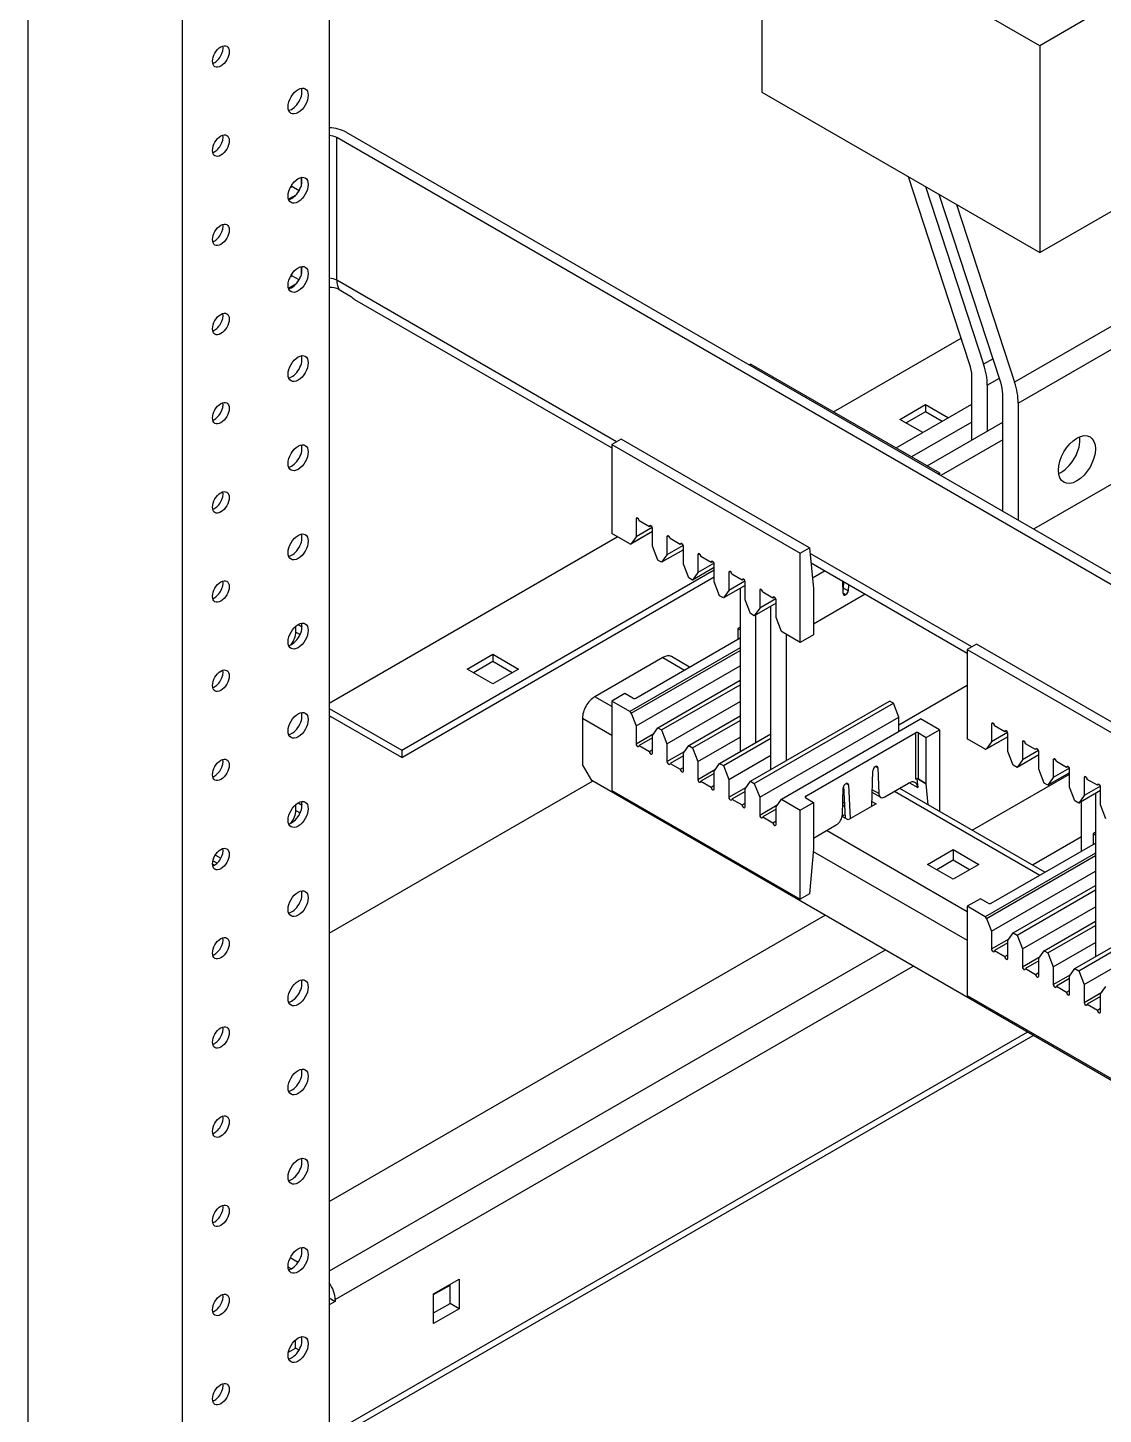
# Model space of a CAD drawing. Header units: millimetres. Extents: x -116965 to 323937, y 291661 to 566926.
# Drawn here: x -15071.2 to -14943.3, y 325379.9 to 325545 of the extents above; entities that cross this region are included whole.
import ezdxf

# ---------------------------------------------------------------- set-up
doc = ezdxf.new("R2010")
doc.units = ezdxf.units.MM
doc.layers.add('ALPHA', color=255, linetype='Continuous')

msp = doc.modelspace()

# ---------------------------------------------------------------- linework, layer by layer
at = {"layer": 'ALPHA'}
for p, q in [((-15071.241049, 325735.257294), (-15071.241049, 325310.679072)), ((-15052.856272, 325724.642838), (-15052.856272, 325300.064616)), ((-15035.390735, 325619.878162), (-15035.390735, 325310.148349)), ((-14950.820764, 325542.817215), (-14983.913361, 325561.923235)), ((-14983.913361, 325561.923235), (-14983.913361, 325537.297698)), ((-14944.202244, 325546.638419), (-14950.820764, 325542.817215)), ((-14950.820764, 325542.817215), (-14950.820764, 325518.191678)), ((-14983.913361, 325537.297698), (-14950.820764, 325518.191678)), ((-14950.820764, 325518.191678), (-14922.967828, 325534.272578)), ((-15034.471496, 325514.901197), (-15034.471496, 325531.884326)), ((-14832.238957, 325415.125314), (-15034.471496, 325531.884326)), ((-15033.36841, 325532.521193), (-14832.238957, 325416.399049)), ((-15039.803081, 325526.046375), (-15039.803081, 325526.284877)), ((-15038.699995, 325527.147022), (-15038.699995, 325526.15252)), ((-14959.168442, 325504.969579), (-14966.454272, 325527.217688)), ((-15039.343462, 325525.038002), (-15040.204726, 325524.540751)), ((-15040.00963, 325525.927124), (-15039.803081, 325526.046375)), ((-15038.958081, 325525.558514), (-15039.803081, 325526.046375)), ((-14964.425736, 325526.046512), (-14957.502215, 325504.904755)), ((-14955.491487, 325502.846688), (-14962.777317, 325525.094797)), ((-14960.748781, 325523.923621), (-14953.82526, 325502.781864)), ((-15038.699995, 325516.532566), (-15038.699995, 325515.538064)), ((-15040.00963, 325515.312669), (-15039.803081, 325515.431919)), ((-15039.803081, 325515.431919), (-15039.803081, 325515.670421)), ((-15038.958081, 325514.944058), (-15039.803081, 325515.431919)), ((-15001.195051, 325495.689032), (-15034.471496, 325514.901197)), ((-14930.660442, 325516.156078), (-14953.82526, 325502.781864)), ((-15039.343462, 325514.423546), (-15040.204726, 325513.926295)), ((-15034.175925, 325513.79811), (-15032.705143, 325512.948954)), ((-14953.394633, 325500.290309), (-14930.229814, 325513.664523)), ((-15032.354541, 325512.623776), (-15001.746594, 325494.952269)), ((-14975.36444, 325499.244875), (-14960.167091, 325508.019068)), ((-14985.200296, 325504.923608), (-14985.384143, 325504.817464)), ((-14985.200296, 325504.923608), (-14962.770869, 325491.973973)), ((-14956.378018, 325505.553811), (-14957.502215, 325504.904755)), ((-14958.910065, 325495.901321), (-14958.910065, 325503.474646)), ((-14957.071588, 325502.413201), (-14955.623348, 325503.249342)), ((-14957.071588, 325502.413201), (-14957.071588, 325496.962767)), ((-14955.23311, 325487.409757), (-14955.23311, 325501.351755)), ((-14967.918606, 325494.94602), (-14958.910065, 325500.147103)), ((-14967.477371, 325498.342646), (-14964.425498, 325500.104646)), ((-14964.425498, 325500.104646), (-14961.704551, 325498.533706)), ((-14964.425498, 325500.104646), (-14964.425498, 325499.255489)), ((-14953.394633, 325500.290309), (-14953.394633, 325486.348311)), ((-14964.756424, 325496.771707), (-14967.477371, 325498.342646)), ((-14964.425498, 325499.255489), (-14966.74198, 325497.918068)), ((-14962.439943, 325498.109128), (-14964.425498, 325499.255489)), ((-14958.910065, 325498.024212), (-14966.080128, 325493.884575)), ((-14964.241651, 325492.823129), (-14955.23311, 325498.024212)), ((-14930.229814, 325497.599634), (-14951.556155, 325485.286866)), ((-15000.643508, 325496.007466), (-15001.746594, 325495.370598)), ((-15001.746594, 325495.370598), (-14979.317167, 325482.420963)), ((-15001.746594, 325495.370598), (-15001.746594, 325484.756143)), ((-14978.214081, 325483.05783), (-15000.643508, 325496.007466)), ((-14955.23311, 325495.901321), (-14962.587021, 325491.655539)), ((-14962.954716, 325491.867828), (-14962.770869, 325491.973973)), ((-14962.770869, 325491.973973), (-14962.770869, 325491.761684)), ((-14998.676337, 325486.592444), (-14998.860184, 325486.486299)), ((-14998.860184, 325486.486299), (-14998.860184, 325484.363408)), ((-14996.911398, 325484.984829), (-14999.473196, 325483.505774)), ((-14996.911398, 325484.995059), (-14999.443979, 325483.532872)), ((-14996.933785, 325485.475615), (-14998.860184, 325484.363408)), ((-14997.279094, 325485.573456), (-14998.492489, 325486.27401)), ((-14997.095246, 325485.679601), (-14997.279094, 325485.573456)), ((-14996.911398, 325483.238276), (-14996.911398, 325485.361167)), ((-15035.390735, 325464.588677), (-15001.103127, 325484.384637)), ((-14999.603196, 325483.518651), (-15001.746594, 325484.756143)), ((-14998.860184, 325484.363408), (-14999.443979, 325483.532872)), ((-14996.274531, 325481.596846), (-14996.911398, 325483.238276)), ((-14994.999381, 325484.469553), (-14995.183229, 325484.363408)), ((-14995.183229, 325484.363408), (-14995.183229, 325482.240517)), ((-14993.256829, 325483.352724), (-14995.183229, 325482.240517)), ((-14993.602138, 325483.450565), (-14994.815534, 325484.151119)), ((-14993.418291, 325483.556709), (-14993.602138, 325483.450565)), ((-14993.234443, 325481.115385), (-14993.234443, 325483.238276)), ((-14995.820096, 325481.334478), (-14996.274531, 325481.596846)), ((-14993.234443, 325482.827306), (-14995.820096, 325481.334478)), ((-14995.183229, 325482.240517), (-14995.820096, 325481.334478)), ((-14991.322426, 325482.346661), (-14991.506274, 325482.240517)), ((-14991.506274, 325482.240517), (-14991.506274, 325480.117626)), ((-14989.925183, 325481.327674), (-14991.138578, 325482.028228)), ((-14979.317167, 325482.420963), (-14978.214081, 325483.05783)), ((-14979.317167, 325471.806507), (-14979.317167, 325482.420963)), ((-14978.214081, 325483.05783), (-14977.750324, 325478.230641)), ((-14958.910065, 325471.275784), (-14978.149303, 325482.383563)), ((-15026.74989, 325458.963016), (-14989.557488, 325480.436059)), ((-14992.597576, 325479.473954), (-14993.234443, 325481.115385)), ((-14989.557488, 325480.704414), (-14992.143141, 325479.211587)), ((-14991.506274, 325480.117626), (-14992.143141, 325479.211587)), ((-14989.579874, 325481.229833), (-14991.506274, 325480.117626)), ((-14989.741335, 325481.433818), (-14989.925183, 325481.327674)), ((-14989.557488, 325478.992494), (-14989.557488, 325481.115385)), ((-14987.645471, 325480.22377), (-14987.829319, 325480.117626)), ((-14987.829319, 325480.117626), (-14987.829319, 325477.994735)), ((-14986.248228, 325479.204783), (-14987.461623, 325479.905337)), ((-14978.041975, 325481.266401), (-14959.461609, 325470.539022)), ((-14976.370191, 325480.301196), (-14977.860187, 325479.440946)), ((-15026.74989, 325458.113859), (-14989.557488, 325479.586903)), ((-14992.143141, 325479.211587), (-14992.597576, 325479.473954)), ((-14988.92062, 325477.351063), (-14989.557488, 325478.992494)), ((-14985.880532, 325478.581523), (-14988.466186, 325477.088696)), ((-14985.902919, 325479.106942), (-14987.829319, 325477.994735)), ((-14986.06438, 325479.310927), (-14986.248228, 325479.204783)), ((-14985.880532, 325476.869602), (-14985.880532, 325478.992494)), ((-14977.860187, 325479.440946), (-14977.866977, 325479.444866)), ((-14974.20814, 325477.610995), (-14974.253325, 325479.079023)), ((-14974.237366, 325478.560536), (-14974.150036, 325478.610956)), ((-14974.160074, 325478.275537), (-14974.138021, 325479.012452)), ((-14973.60853, 325477.957103), (-14974.160074, 325478.275537)), ((-14973.586478, 325478.694019), (-14973.60853, 325477.957103)), ((-14988.466186, 325477.088696), (-14988.92062, 325477.351063)), ((-14987.829319, 325477.994735), (-14988.466186, 325477.088696)), ((-14986.48723, 325478.231246), (-14986.48723, 325458.800805)), ((-14985.243665, 325475.228172), (-14985.880532, 325476.869602)), ((-14983.968516, 325478.100879), (-14984.152363, 325477.994735)), ((-14984.152363, 325477.994735), (-14984.152363, 325475.871844)), ((-14982.225964, 325476.984051), (-14984.152363, 325475.871844)), ((-14982.571273, 325477.081892), (-14983.784668, 325477.782446)), ((-14982.387425, 325477.188036), (-14982.571273, 325477.081892)), ((-14982.203577, 325474.746711), (-14982.203577, 325476.869602)), ((-14977.750324, 325478.230641), (-14977.750784, 325478.230376)), ((-14977.750784, 325478.230376), (-14977.750784, 325472.710859)), ((-14971.590149, 325477.541438), (-14977.750784, 325473.984593)), ((-14974.210233, 325477.679016), (-14973.884132, 325477.490741)), ((-14973.932536, 325477.462795), (-14974.208482, 325477.622112)), ((-14973.884132, 325477.490741), (-14973.932536, 325477.462795)), ((-14984.789231, 325474.965804), (-14985.243665, 325475.228172)), ((-14982.203577, 325476.458632), (-14984.789231, 325474.965804)), ((-14984.152363, 325475.871844), (-14984.789231, 325474.965804)), ((-14984.648752, 325475.04691), (-14984.648752, 325459.862251)), ((-14982.810275, 325456.677914), (-14982.810275, 325476.108355)), ((-15039.343462, 325473.02717), (-15039.343462, 325473.732936)), ((-15039.06769, 325473.929398), (-15038.608071, 325473.664037)), ((-14986.48723, 325473.610965), (-14986.766679, 325473.449625)), ((-14986.766679, 325473.449625), (-14986.766679, 325472.17589)), ((-14986.48723, 325473.288285), (-14986.766679, 325473.449625)), ((-14981.56671, 325473.105281), (-14982.203577, 325474.746711)), ((-15039.343462, 325473.02717), (-15038.831521, 325472.731601)), ((-14998.893277, 325465.174595), (-14986.48723, 325472.33723)), ((-14979.317167, 325471.806507), (-14981.56671, 325473.105281)), ((-14980.971797, 325457.73936), (-14980.971797, 325472.761808)), ((-14977.750784, 325472.710859), (-14979.317167, 325471.806507)), ((-15018.954745, 325468.62217), (-15015.902872, 325470.38417)), ((-15015.902872, 325470.38417), (-15015.902872, 325469.535014)), ((-15015.902872, 325470.38417), (-15012.850999, 325468.62217)), ((-14995.679618, 325470.00205), (-15003.76892, 325465.331689)), ((-14986.48723, 325471.135982), (-14999.603196, 325463.563475)), ((-14999.443979, 325463.365407), (-14986.48723, 325470.845989)), ((-14995.679618, 325470.00205), (-14993.105749, 325468.516026)), ((-14992.496532, 325468.867758), (-14994.639618, 325470.10507)), ((-14958.358522, 325471.594218), (-14959.461609, 325470.957351)), ((-14959.461609, 325470.957351), (-14937.032182, 325458.007715)), ((-14959.461609, 325470.957351), (-14959.461609, 325460.342895)), ((-14935.929095, 325458.644582), (-14958.358522, 325471.594218)), ((-15015.902872, 325466.860171), (-15018.954745, 325468.62217)), ((-15015.902872, 325469.535014), (-15018.219354, 325468.197592)), ((-15013.58639, 325468.197592), (-15015.902872, 325469.535014)), ((-15012.850999, 325468.62217), (-15015.902872, 325466.860171)), ((-14998.860184, 325461.860762), (-14986.48723, 325469.004291)), ((-14996.274531, 325461.641669), (-14986.48723, 325467.29237)), ((-14995.820096, 325461.379301), (-14986.48723, 325466.767634)), ((-14967.606065, 325462.009365), (-14959.461609, 325466.711568)), ((-15001.746594, 325464.164099), (-15003.76892, 325465.331689)), ((-15000.180211, 325465.705318), (-15001.746594, 325464.800966)), ((-14999.260973, 325465.174595), (-15000.180211, 325465.705318)), ((-15035.390735, 325463.95181), (-15026.74989, 325458.963016)), ((-15001.746594, 325464.800966), (-15001.746594, 325454.186511)), ((-14999.603196, 325463.563475), (-15001.746594, 325464.800966)), ((-14995.183229, 325459.737871), (-14986.48723, 325464.758509)), ((-14985.243665, 325455.272996), (-14968.697366, 325464.826006)), ((-14984.789231, 325455.010628), (-14968.242932, 325464.563638)), ((-14968.242932, 325464.563638), (-14968.697366, 325464.826006)), ((-14967.606065, 325462.922208), (-14968.242932, 325464.563638)), ((-15035.390735, 325463.102654), (-15035.206887, 325462.996509)), ((-15035.390735, 325462.890364), (-15035.206887, 325462.996509)), ((-15026.74989, 325458.113859), (-15035.206887, 325462.996509)), ((-15005.239702, 325462.78422), (-15001.746594, 325460.767473)), ((-15005.239702, 325462.78422), (-15005.239702, 325457.264703)), ((-14999.443979, 325463.365407), (-14998.860184, 325461.860762)), ((-14998.860184, 325461.860762), (-14998.860184, 325459.737871)), ((-14992.597576, 325459.518778), (-14986.48723, 325463.046588)), ((-14992.143141, 325459.25641), (-14986.48723, 325462.521852)), ((-14984.152363, 325453.369198), (-14967.606065, 325462.922208)), ((-14981.56671, 325453.150105), (-14965.020411, 325462.703115)), ((-14967.606065, 325461.210287), (-14967.606065, 325462.922208)), ((-14962.770869, 325461.404341), (-14965.020411, 325462.703115)), ((-14956.391351, 325462.179196), (-14956.575199, 325462.073051)), ((-14956.575199, 325462.073051), (-14956.575199, 325459.95016)), ((-14954.994108, 325461.160208), (-14956.207503, 325461.860762)), ((-14998.860184, 325459.737871), (-14996.760714, 325460.950001)), ((-14996.911398, 325460.438425), (-14998.492489, 325459.525582)), ((-14996.911398, 325460.73563), (-14996.274531, 325461.641669)), ((-14996.911398, 325458.612739), (-14996.911398, 325460.73563)), ((-14996.274531, 325461.641669), (-14995.820096, 325461.379301)), ((-14995.820096, 325461.379301), (-14995.183229, 325459.737871)), ((-14991.506274, 325457.61498), (-14986.48723, 325460.512726)), ((-14988.92062, 325457.395887), (-14982.810275, 325460.923697)), ((-14988.466186, 325457.133519), (-14982.810275, 325460.398961)), ((-14978.670023, 325453.498694), (-14965.624186, 325461.030712)), ((-14965.624186, 325461.030712), (-14965.624186, 325455.511195)), ((-14965.25649, 325461.030712), (-14964.337251, 325460.499989)), ((-14965.25649, 325455.511195), (-14965.25649, 325461.030712)), ((-14964.337251, 325460.499989), (-14962.770869, 325461.404341)), ((-14964.337251, 325454.980472), (-14964.337251, 325460.499989)), ((-14962.770869, 325461.404341), (-14962.770869, 325451.705638)), ((-14957.318211, 325459.105404), (-14959.461609, 325460.342895)), ((-14954.626413, 325460.571581), (-14957.188211, 325459.092526)), ((-14954.626413, 325460.581811), (-14957.158994, 325459.119624)), ((-14954.648799, 325461.062368), (-14956.575199, 325459.95016)), ((-14954.81026, 325461.266353), (-14954.994108, 325461.160208)), ((-14954.626413, 325458.825028), (-14954.626413, 325460.947919)), ((-15026.74989, 325458.963016), (-15026.74989, 325458.113859)), ((-14998.492489, 325459.525582), (-14997.279094, 325458.825028)), ((-14997.279094, 325458.825028), (-14996.911398, 325459.037317)), ((-14995.183229, 325459.737871), (-14995.183229, 325457.61498)), ((-14995.183229, 325457.61498), (-14993.083758, 325458.82711)), ((-14993.234443, 325458.612739), (-14992.597576, 325459.518778)), ((-14993.234443, 325456.489848), (-14993.234443, 325458.612739)), ((-14992.597576, 325459.518778), (-14992.143141, 325459.25641)), ((-14992.143141, 325459.25641), (-14991.506274, 325457.61498)), ((-14956.575199, 325459.95016), (-14957.158994, 325459.119624)), ((-14953.989545, 325457.183598), (-14954.626413, 325458.825028)), ((-14952.714396, 325460.056305), (-14952.898244, 325459.95016)), ((-14952.898244, 325459.95016), (-14952.898244, 325457.827269)), ((-14950.971844, 325458.939477), (-14952.898244, 325457.827269)), ((-14951.317153, 325459.037317), (-14952.530548, 325459.737871)), ((-14951.133305, 325459.143462), (-14951.317153, 325459.037317)), ((-14950.949457, 325456.702137), (-14950.949457, 325458.825028)), ((-15004.136615, 325455.354101), (-15005.239702, 325457.264703)), ((-14993.234443, 325458.315534), (-14994.815534, 325457.402691)), ((-14994.815534, 325457.402691), (-14993.602138, 325456.702137)), ((-14993.602138, 325456.702137), (-14993.234443, 325456.914426)), ((-14991.506274, 325457.61498), (-14991.506274, 325455.492089)), ((-14989.557488, 325456.489848), (-14988.92062, 325457.395887)), ((-14988.92062, 325457.395887), (-14988.466186, 325457.133519)), ((-14988.466186, 325457.133519), (-14987.829319, 325455.492089)), ((-14987.829319, 325455.492089), (-14982.810275, 325458.389835)), ((-14970.410077, 325456.993842), (-14970.361673, 325457.021788)), ((-14970.352049, 325457.02715), (-14970.086069, 325456.873587)), ((-14970.086069, 325456.873587), (-14969.991745, 325453.809105)), ((-14953.535111, 325456.92123), (-14953.989545, 325457.183598)), ((-14950.949457, 325458.414058), (-14953.535111, 325456.92123)), ((-14952.898244, 325457.827269), (-14953.535111, 325456.92123)), ((-14949.037441, 325457.933414), (-14949.221288, 325457.827269)), ((-14949.221288, 325457.827269), (-14949.221288, 325455.704378)), ((-14947.294889, 325456.816585), (-14949.221288, 325455.704378)), ((-14947.640198, 325456.914426), (-14948.853593, 325457.61498)), ((-14947.45635, 325457.020571), (-14947.640198, 325456.914426)), ((-15035.390735, 325437.203382), (-15004.044691, 325455.301029)), ((-14844.556757, 325363.220627), (-15004.136615, 325455.354101)), ((-14991.506274, 325455.492089), (-14989.406803, 325456.704219)), ((-14989.557488, 325456.192643), (-14991.138578, 325455.2798)), ((-14991.138578, 325455.2798), (-14989.925183, 325454.579246)), ((-14989.557488, 325454.366957), (-14989.557488, 325456.489848)), ((-14987.829319, 325455.492089), (-14987.829319, 325453.369198)), ((-14985.880532, 325454.366957), (-14985.243665, 325455.272996)), ((-14985.243665, 325455.272996), (-14984.789231, 325455.010628)), ((-14970.812078, 325452.303675), (-14970.685678, 325456.527479)), ((-14965.434847, 325455.555128), (-14965.336978, 325454.536421)), ((-14965.269946, 325455.518433), (-14964.337711, 325454.980207)), ((-14964.337251, 325454.980472), (-14965.25649, 325455.511195)), ((-14958.852391, 325449.443304), (-14947.272502, 325456.128956)), ((-14950.31259, 325455.060707), (-14950.949457, 325456.702137)), ((-14947.272502, 325456.291167), (-14949.858156, 325454.798339)), ((-14949.221288, 325455.704378), (-14949.858156, 325454.798339)), ((-14947.272502, 325454.579246), (-14947.272502, 325456.702137)), ((-14945.360485, 325455.810523), (-14945.544333, 325455.704378)), ((-14945.544333, 325455.704378), (-14945.544333, 325453.581487)), ((-14943.963242, 325454.791535), (-14945.176638, 325455.492089)), ((-15001.746594, 325454.186511), (-14979.317167, 325441.236875)), ((-14989.925183, 325454.579246), (-14989.557488, 325454.791535)), ((-14987.829319, 325453.369198), (-14985.729848, 325454.581328)), ((-14985.880532, 325454.069752), (-14987.461623, 325453.156909)), ((-14985.880532, 325452.244066), (-14985.880532, 325454.366957)), ((-14984.789231, 325455.010628), (-14984.152363, 325453.369198)), ((-14978.670023, 325453.286405), (-14978.670023, 325453.498694)), ((-14974.302463, 325451.32031), (-14974.20814, 325454.493709)), ((-14973.9395, 325450.869424), (-14974.133541, 325454.743678)), ((-14973.932536, 325454.960149), (-14973.878593, 325454.991293)), ((-14973.863117, 325454.999726), (-14973.603256, 325454.849695)), ((-14973.603256, 325454.849695), (-14973.40088, 325450.809029)), ((-14969.776802, 325453.362393), (-14970.76335, 325453.931977)), ((-14969.991745, 325453.809105), (-14970.75386, 325454.249112)), ((-14969.256802, 325453.413903), (-14966.434022, 325455.043636)), ((-14968.102454, 325454.080366), (-14950.820764, 325444.102778)), ((-14950.211546, 325444.45451), (-14967.493236, 325454.432098)), ((-14966.318718, 325455.103229), (-14965.336978, 325454.536421)), ((-14964.337711, 325454.980207), (-14964.337251, 325454.980472)), ((-14964.096655, 325452.471082), (-14964.337711, 325454.980207)), ((-14949.858156, 325454.798339), (-14950.31259, 325455.060707)), ((-14946.635635, 325452.937816), (-14947.272502, 325454.579246)), ((-14943.595547, 325454.168276), (-14946.1812, 325452.675448)), ((-14945.544333, 325453.581487), (-14946.1812, 325452.675448)), ((-14943.617933, 325454.693694), (-14945.544333, 325453.581487)), ((-14944.202244, 325453.817999), (-14944.202244, 325434.387558)), ((-14943.779395, 325454.897679), (-14943.963242, 325454.791535)), ((-14943.595547, 325452.456355), (-14943.595547, 325454.579246)), ((-15039.343462, 325451.798258), (-15039.343462, 325452.504025)), ((-15039.06769, 325452.700487), (-15038.608071, 325452.435126)), ((-14987.461623, 325453.156909), (-14986.248228, 325452.456355)), ((-14986.248228, 325452.456355), (-14985.880532, 325452.668644)), ((-14984.152363, 325453.369198), (-14984.152363, 325451.246307)), ((-14984.152363, 325451.246307), (-14982.052893, 325452.458437)), ((-14982.203577, 325451.946861), (-14983.784668, 325451.034018)), ((-14982.203577, 325452.244066), (-14981.56671, 325453.150105)), ((-14982.203577, 325450.121174), (-14982.203577, 325452.244066)), ((-14981.56671, 325453.150105), (-14979.317167, 325451.851331)), ((-14979.317167, 325451.851331), (-14977.750784, 325452.755682)), ((-14979.317167, 325441.236875), (-14979.317167, 325451.851331)), ((-14978.670023, 325453.286405), (-14977.750784, 325452.755682)), ((-14977.750784, 325452.755682), (-14977.750784, 325447.236165)), ((-14974.017971, 325452.4362), (-14974.273684, 325452.288564)), ((-14974.035093, 325452.778047), (-14974.263047, 325452.646437)), ((-14970.308627, 325452.594343), (-14973.617887, 325450.683741)), ((-14970.794977, 325452.875137), (-14970.308627, 325452.594343)), ((-14946.1812, 325452.675448), (-14946.635635, 325452.937816)), ((-14945.856874, 325446.968681), (-14945.856874, 325452.862698)), ((-14942.958679, 325450.814924), (-14943.595547, 325452.456355)), ((-15039.343462, 325451.798258), (-15038.831521, 325451.502689)), ((-14983.784668, 325451.034018), (-14982.571273, 325450.333464)), ((-14982.571273, 325450.333464), (-14982.203577, 325450.545753)), ((-14973.617887, 325450.683741), (-14974.331382, 325451.095678)), ((-14973.962757, 325451.333786), (-14974.325367, 325451.124433)), ((-14977.750784, 325448.5099), (-14975.037406, 325450.076469)), ((-14959.461609, 325439.750851), (-14976.191755, 325449.410006)), ((-14945.856874, 325448.666994), (-14951.682328, 325445.303667)), ((-14944.202244, 325449.197717), (-14944.481693, 325449.036377)), ((-14944.481693, 325449.036377), (-14944.481693, 325447.762642)), ((-14944.202244, 325448.875037), (-14944.481693, 325449.036377)), ((-14977.750324, 325447.236431), (-14978.214081, 325441.873742)), ((-14977.776946, 325446.92859), (-14959.461609, 325436.354226)), ((-14977.750784, 325447.236696), (-14977.750324, 325447.236431)), ((-14977.750784, 325447.236165), (-14977.750324, 325447.236431)), ((-14964.168112, 325445.376513), (-14961.116239, 325447.138512)), ((-14961.116239, 325447.138512), (-14961.116239, 325445.864778)), ((-14961.116239, 325447.138512), (-14958.064366, 325445.376513)), ((-14956.608291, 325440.761348), (-14944.202244, 325447.923982)), ((-15049.014028, 325445.281083), (-15049.252683, 325445.41887)), ((-15048.693271, 325445.520472), (-15049.205744, 325445.816349)), ((-15048.91461, 325446.497419), (-15048.249014, 325446.113137)), ((-14961.116239, 325443.614513), (-14964.168112, 325445.376513)), ((-14961.116239, 325445.864778), (-14963.065025, 325444.739645)), ((-14959.167452, 325444.739645), (-14961.116239, 325445.864778)), ((-14958.064366, 325445.376513), (-14961.116239, 325443.614513)), ((-14944.202244, 325446.722734), (-14957.318211, 325439.150227)), ((-14957.158994, 325438.952159), (-14944.202244, 325446.432742)), ((-14956.575199, 325437.447514), (-14944.202244, 325444.591043)), ((-14953.989545, 325437.228421), (-14944.202244, 325442.879122)), ((-14953.535111, 325436.966054), (-14944.202244, 325442.354387)), ((-14978.214081, 325441.873742), (-14979.317167, 325441.236875)), ((-14957.895226, 325441.29207), (-14959.461609, 325440.387719)), ((-14959.461609, 325440.387719), (-14959.461609, 325429.773263)), ((-14957.318211, 325439.150227), (-14959.461609, 325440.387719)), ((-14956.975987, 325440.761348), (-14957.895226, 325441.29207)), ((-14952.898244, 325435.324623), (-14944.202244, 325440.345261)), ((-15035.390735, 325405.253871), (-14976.375603, 325439.326273)), ((-14957.158994, 325438.952159), (-14956.575199, 325437.447514)), ((-14950.31259, 325435.10553), (-14944.202244, 325438.63334)), ((-14956.575199, 325437.447514), (-14956.575199, 325435.324623)), ((-14954.626413, 325436.322382), (-14953.989545, 325437.228421)), ((-14953.989545, 325437.228421), (-14953.535111, 325436.966054)), ((-14949.858156, 325434.843162), (-14944.202244, 325438.108604)), ((-14956.575199, 325435.324623), (-14954.475728, 325436.536753)), ((-14954.626413, 325436.025177), (-14956.207503, 325435.112334)), ((-14954.626413, 325434.199491), (-14954.626413, 325436.322382)), ((-14953.535111, 325436.966054), (-14952.898244, 325435.324623)), ((-14949.221288, 325433.201732), (-14944.202244, 325436.099479)), ((-14946.635635, 325432.982639), (-14940.525289, 325436.510449)), ((-14946.1812, 325432.720271), (-14940.525289, 325435.985713)), ((-14969.20554, 325435.186635), (-15035.390735, 325396.974595)), ((-14956.207503, 325435.112334), (-14954.994108, 325434.41178)), ((-14954.994108, 325434.41178), (-14954.626413, 325434.624069)), ((-14952.898244, 325435.324623), (-14952.898244, 325433.201732)), ((-14952.898244, 325433.201732), (-14950.798773, 325434.413862)), ((-14950.949457, 325433.902286), (-14952.530548, 325432.989443)), ((-14950.949457, 325434.199491), (-14950.31259, 325435.10553)), ((-14950.949457, 325432.0766), (-14950.949457, 325434.199491)), ((-14950.31259, 325435.10553), (-14949.858156, 325434.843162)), ((-14949.858156, 325434.843162), (-14949.221288, 325433.201732)), ((-14945.544333, 325431.078841), (-14940.525289, 325433.976588)), ((-15034.655344, 325393.57797), (-14965.89628, 325433.276033)), ((-14952.530548, 325432.989443), (-14951.317153, 325432.288889)), ((-14951.317153, 325432.288889), (-14950.949457, 325432.501178)), ((-14949.221288, 325433.201732), (-14949.221288, 325431.078841)), ((-14949.221288, 325431.078841), (-14947.121818, 325432.290971)), ((-14947.272502, 325432.0766), (-14946.635635, 325432.982639)), ((-14947.272502, 325429.953709), (-14947.272502, 325432.0766)), ((-14946.635635, 325432.982639), (-14946.1812, 325432.720271)), ((-14946.1812, 325432.720271), (-14945.544333, 325431.078841)), ((-14947.272502, 325431.779395), (-14948.853593, 325430.866552)), ((-14948.853593, 325430.866552), (-14947.640198, 325430.165998)), ((-14947.640198, 325430.165998), (-14947.272502, 325430.378287)), ((-14945.544333, 325431.078841), (-14945.544333, 325428.95595)), ((-14943.595547, 325429.953709), (-14942.958679, 325430.859748)), ((-14959.461609, 325429.773263), (-14937.032182, 325416.823627)), ((-14945.544333, 325428.95595), (-14943.444862, 325430.16808)), ((-14943.595547, 325429.656504), (-14945.176638, 325428.743661)), ((-14945.176638, 325428.743661), (-14943.963242, 325428.043107)), ((-14943.595547, 325427.830818), (-14943.595547, 325429.953709)), ((-14943.963242, 325428.043107), (-14943.595547, 325428.255396)), ((-15035.139974, 325376.797377), (-14951.606176, 325425.025638)), ((-14952.291546, 325425.421336), (-15034.655344, 325377.868575)), ((-15039.898849, 325397.242176), (-15040.258857, 325397.450027)), ((-15039.999599, 325398.574079), (-15039.05502, 325398.028726)), ((-15022.944241, 325394.24668), (-15019.892369, 325396.00868)), ((-15019.892369, 325396.00868), (-15019.892369, 325392.484681)), ((-15022.944241, 325394.182994), (-15020.995455, 325395.308126)), ((-15022.944241, 325390.722681), (-15022.944241, 325394.24668)), ((-15020.995455, 325393.121548), (-15020.995455, 325395.371813)), ((-15035.390735, 325393.790259), (-15034.655344, 325393.365681)), ((-15034.655344, 325393.365681), (-15035.390735, 325392.941102)), ((-15034.655344, 325393.57797), (-15034.655344, 325393.365681)), ((-15022.944241, 325391.996416), (-15020.995455, 325393.121548)), ((-15019.892369, 325392.484681), (-15022.944241, 325390.722681)), ((-15019.892369, 325392.484681), (-15020.995455, 325393.121548)), ((-15040.221106, 325387.328841), (-15039.380231, 325387.81432)), ((-15039.380231, 325387.81432), (-15039.380231, 325388.785279)), ((-15038.958081, 325387.570592), (-15039.380231, 325387.81432))]:
    msp.add_line(p, q, dxfattribs=at)
msp.add_arc((-15035.201079, 325511.76985), 2.272615, 63.18637076, 94.78706945, dxfattribs=at)
for centre, major_axis, start_param, end_param in [((-15048.260078, 325541.54348), (0.702, 1.2159), 2.3561944902, 8.6393797974), ((-15048.995469, 325541.968058), (0.702, 1.2159), 3.692878252, 5.7318997087), ((-15039.06769, 325536.236252), (0.845, 1.463583), 2.3561944902, 8.6393797974), ((-15039.803081, 325536.660831), (0.845, 1.463583), 3.5917893435, 5.8329886172), ((-15035.574583, 325531.247458), (-3.12, 0), 3.926990817, 4.6534292615), ((-15048.260078, 325530.929025), (0.702, 1.2159), 2.3561944902, 8.6393797974), ((-15048.995469, 325531.353603), (0.702, 1.2159), 3.692878252, 5.7318997087), ((-15035.574583, 325531.247458), (-1.56, 0), 3.926990817, 4.5942633274), ((-15039.06769, 325525.621797), (0.845, 1.463583), 2.3561944902, 8.6393797974), ((-15039.803081, 325526.046375), (0.845, 1.463583), 3.5917893435, 5.8329886172), ((-15048.260078, 325520.314569), (0.702, 1.2159), 2.3561944902, 8.6393797974), ((-15048.995469, 325520.739147), (0.702, 1.2159), 3.692878252, 5.7318997087), ((-15039.06769, 325515.007341), (0.845, 1.463583), 2.3561944902, 8.6393797974), ((-15039.803081, 325515.431919), (0.845, 1.463583), 3.5917893435, 5.8329886172), ((-15035.574583, 325514.264329), (-1.56, 0), 3.926990817, 4.5942633274), ((-15032.265323, 325516.174931), (1.56, 2.701999), 2.3561944902, 2.8797932658), ((-15030.794541, 325515.325775), (1.56, 2.701999), 2.8797932658, 3.1415926536), ((-15048.260078, 325509.700113), (0.702, 1.2159), 2.3561944902, 8.6393797974), ((-15048.995469, 325510.124692), (0.702, 1.2159), 3.692878252, 5.7318997087), ((-15039.06769, 325504.392886), (0.845, 1.463583), 2.3561944902, 8.6393797974), ((-15039.803081, 325504.817464), (0.845, 1.463583), 3.5917893435, 5.8329886172), ((-14961.667782, 325505.066814), (-1.95, 3.377499), 3.926990817, 4.36332313), ((-14961.667782, 325505.066814), (-3.25, 5.629165), 3.926990817, 4.36332313), ((-14957.990827, 325502.943923), (-1.95, 3.377499), 3.926990817, 4.36332313), ((-14957.990827, 325502.943923), (-3.25, 5.629165), 3.926990817, 4.36332313), ((-15048.260078, 325499.085658), (0.702, 1.2159), 2.3561944902, 8.6393797974), ((-15048.995469, 325499.510236), (0.702, 1.2159), 3.692878252, 5.7318997087), ((-14946.408418, 325493.566141), (1.56, 2.701999), 2.3561944902, 8.6393797974), ((-15039.06769, 325493.77843), (0.845, 1.463583), 2.3561944902, 8.6393797974), ((-15039.803081, 325494.203008), (0.845, 1.463583), 3.5917893435, 5.8329886172), ((-14948.246895, 325494.627587), (1.56, 2.701999), 3.7717298997, 5.6530480611), ((-14948.246895, 325494.627587), (1.56, 2.701999), 3.7717298997, 5.6530480611), ((-15048.260078, 325488.471202), (0.702, 1.2159), 2.3561944902, 8.6393797974), ((-15048.995469, 325488.895781), (0.702, 1.2159), 3.692878252, 5.7318997087), ((-14998.676337, 325486.380155), (-0.13, 0.225167), 3.926990817, 7.0685834706), ((-15039.06769, 325483.163975), (0.845, 1.463583), 2.3561944902, 8.6393797974), ((-14997.095246, 325485.467311), (-0.13, 0.225167), 3.926990817, 7.0685834706), ((-15039.803081, 325483.588553), (0.845, 1.463583), 3.5917893435, 5.8329886172), ((-14999.603196, 325483.730941), (-0.13, 0.225167), 2.3561944902, 3.4033920414), ((-14994.999381, 325484.257263), (-0.13, 0.225167), 3.926990817, 7.0685834706), ((-14993.418291, 325483.34442), (-0.13, 0.225167), 3.926990817, 7.0685834706), ((-14991.322426, 325482.134372), (-0.13, 0.225167), 3.926990817, 7.0685834706), ((-14989.741335, 325481.221529), (-0.13, 0.225167), 3.926990817, 7.0685834706), ((-14987.645471, 325480.011481), (-0.13, 0.225167), 3.926990817, 7.0685834706), ((-15048.260078, 325477.856747), (0.702, 1.2159), 2.3561944902, 8.6393797974), ((-15048.995469, 325478.281325), (0.702, 1.2159), 3.692878252, 5.7318997087), ((-14986.06438, 325479.098638), (-0.13, 0.225167), 3.926990817, 7.0685834706), ((-14977.860187, 325480.714681), (0.78, 1.351), 3.9214809141, 3.926990817), ((-14974.435675, 325478.127608), (0.195, 0.33775), 4.8153689652, 5.4626389638), ((-14983.968516, 325477.88859), (-0.13, 0.225167), 3.926990817, 7.0685834706), ((-14982.387425, 325476.975747), (-0.13, 0.225167), 3.926990817, 7.0685834706), ((-14973.932536, 325477.781228), (0.195, 0.33775), 2.3911010752, 3.926990817), ((-14973.884132, 325477.809175), (0.195, 0.33775), 3.926990817, 5.4626389638), ((-15039.06769, 325472.549519), (0.845, 1.463583), 2.3561944902, 8.6393797974), ((-15039.803081, 325472.974097), (0.845, 1.463583), 3.5917893435, 5.8329886172), ((-15039.803081, 325472.974097), (0.845, 1.463583), 5.4977871438, 5.8329886172), ((-15040.538472, 325472.33723), (0.845, 1.463583), 4.4947049351, 5.4977871438), ((-14995.679618, 325468.303737), (1.04, 1.801333), 0, 0.7853981634), ((-15048.260078, 325467.242291), (0.702, 1.2159), 2.3561944902, 8.6393797974), ((-15048.995469, 325467.666869), (0.702, 1.2159), 3.692878252, 5.7318997087), ((-15003.76892, 325463.633376), (1.04, 1.801333), 0.7853981634, 2.3561944902), ((-14999.077125, 325465.28074), (-0.26, 0), 0.7853981634, 2.3561944902), ((-15039.06769, 325461.935063), (0.845, 1.463583), 2.3561944902, 8.6393797974), ((-15039.803081, 325462.359642), (0.845, 1.463583), 3.5917893435, 5.8329886172), ((-14999.603196, 325463.351186), (-0.13, 0.225167), 4.4505895926, 5.4977871438), ((-14956.391351, 325461.966907), (-0.13, 0.225167), 3.926990817, 7.0685834706), ((-14965.440338, 325460.924567), (-0.26, 0), 3.926990817, 5.4977871438), ((-14954.81026, 325461.054064), (-0.13, 0.225167), 3.926990817, 7.0685834706), ((-14952.714396, 325459.844016), (-0.13, 0.225167), 3.926990817, 7.0685834706), ((-14998.676337, 325459.631727), (-0.13, 0.225167), 0.7853981634, 3.926990817), ((-14997.095246, 325458.718883), (-0.13, 0.225167), 0.7853981634, 3.926990817), ((-14957.318211, 325459.317693), (-0.13, 0.225167), 2.3561944902, 3.4033920414), ((-14951.133305, 325458.931173), (-0.13, 0.225167), 3.926990817, 7.0685834706), ((-15048.260078, 325456.627836), (0.702, 1.2159), 2.3561944902, 8.6393797974), ((-15048.995469, 325457.052414), (0.702, 1.2159), 3.692878252, 5.7318997087), ((-14994.999381, 325457.508835), (-0.13, 0.225167), 0.7853981634, 3.926990817), ((-14970.410077, 325456.675408), (0.195, 0.33775), 0.7853981634, 2.3210463102), ((-14970.361673, 325456.703354), (0.195, 0.33775), 5.5326937288, 7.0685834706), ((-14949.037441, 325457.721125), (-0.13, 0.225167), 3.926990817, 7.0685834706), ((-14947.45635, 325456.808281), (-0.13, 0.225167), 3.926990817, 7.0685834706), ((-14993.418291, 325456.595992), (-0.13, 0.225167), 0.7853981634, 3.926990817), ((-14991.322426, 325455.385944), (-0.13, 0.225167), 0.7853981634, 3.926990817), ((-14966.434022, 325453.769901), (0.78, 1.351), 5.6025068989, 7.0685834706), ((-14965.440338, 325455.40505), (-0.26, 0), 3.9977395288, 5.4977871438), ((-14965.440338, 325455.40505), (-0.26, 0), 3.926990817, 3.9977395288), ((-14945.360485, 325455.598233), (-0.13, 0.225167), 3.926990817, 7.0685834706), ((-14989.741335, 325454.473101), (-0.13, 0.225167), 0.7853981634, 3.926990817), ((-14978.486175, 325453.39255), (-0.26, 0), 5.4977871438, 7.0685834706), ((-14973.932536, 325454.641715), (0.195, 0.33775), 0.7853981634, 2.3212879052), ((-14973.878593, 325454.672859), (0.195, 0.33775), 5.5539355876, 7.0685834706), ((-14969.256802, 325454.263059), (0.52, 0.900666), 2.3911010752, 3.926990817), ((-14943.779395, 325454.68539), (-0.13, 0.225167), 3.926990817, 7.0685834706), ((-15039.06769, 325451.320608), (0.845, 1.463583), 2.3561944902, 8.6393797974), ((-15039.803081, 325451.745186), (0.845, 1.463583), 3.5917893435, 5.8329886172), ((-15039.803081, 325451.745186), (0.845, 1.463583), 5.4977871438, 5.8329886172), ((-14987.645471, 325453.263053), (-0.13, 0.225167), 0.7853981634, 3.926990817), ((-14986.06438, 325452.35021), (-0.13, 0.225167), 0.7853981634, 3.926990817), ((-15040.538472, 325451.108319), (0.845, 1.463583), 4.4947049351, 5.4977871438), ((-14983.968516, 325451.140162), (-0.13, 0.225167), 0.7853981634, 3.926990817), ((-14982.387425, 325450.227319), (-0.13, 0.225167), 0.7853981634, 3.926990817), ((-14975.037406, 325450.925626), (0.52, 0.900666), 3.926990817, 5.4628805587), ((-15048.260078, 325446.01338), (0.702, 1.2159), 2.3561944902, 8.6393797974), ((-15048.995469, 325446.437958), (0.702, 1.2159), 3.692878252, 5.7318997087), ((-15039.06769, 325440.706152), (0.845, 1.463583), 2.3561944902, 8.6393797974), ((-15039.803081, 325441.130731), (0.845, 1.463583), 3.5917893435, 5.8329886172), ((-14956.792139, 325440.867492), (-0.26, 0), 0.7853981634, 2.3561944902), ((-14957.318211, 325438.937938), (-0.13, 0.225167), 4.4505895926, 5.4977871438), ((-15048.260078, 325435.398925), (0.702, 1.2159), 2.3561944902, 8.6393797974), ((-15048.995469, 325435.823503), (0.702, 1.2159), 3.692878252, 5.7318997087), ((-14956.391351, 325435.218479), (-0.13, 0.225167), 0.7853981634, 3.926990817), ((-14954.81026, 325434.305636), (-0.13, 0.225167), 0.7853981634, 3.926990817), ((-14952.714396, 325433.095588), (-0.13, 0.225167), 0.7853981634, 3.926990817), ((-14951.133305, 325432.182745), (-0.13, 0.225167), 0.7853981634, 3.926990817), ((-15039.06769, 325430.091697), (0.845, 1.463583), 2.3561944902, 8.6393797974), ((-15039.803081, 325430.516275), (0.845, 1.463583), 3.5917893435, 5.8329886172), ((-14949.037441, 325430.972697), (-0.13, 0.225167), 0.7853981634, 3.926990817), ((-14947.45635, 325430.059853), (-0.13, 0.225167), 0.7853981634, 3.926990817), ((-14945.360485, 325428.849805), (-0.13, 0.225167), 0.7853981634, 3.926990817), ((-14943.779395, 325427.936962), (-0.13, 0.225167), 0.7853981634, 3.926990817), ((-15048.260078, 325424.784469), (0.702, 1.2159), 2.3561944902, 8.6393797974), ((-15048.995469, 325425.209047), (0.702, 1.2159), 3.692878252, 5.7318997087), ((-15039.06769, 325419.477241), (0.845, 1.463583), 2.3561944902, 8.6393797974), ((-15039.803081, 325419.901819), (0.845, 1.463583), 3.5917893435, 5.8329886172), ((-15048.260078, 325414.170013), (0.702, 1.2159), 2.3561944902, 8.6393797974), ((-15048.995469, 325414.594592), (0.702, 1.2159), 3.692878252, 5.7318997087), ((-15039.06769, 325408.862786), (0.845, 1.463583), 2.3561944902, 8.6393797974), ((-15039.803081, 325409.287364), (0.845, 1.463583), 3.5917893435, 5.8329886172), ((-15048.260078, 325403.555558), (0.702, 1.2159), 2.3561944902, 8.6393797974), ((-15048.995469, 325403.980136), (0.702, 1.2159), 3.692878252, 5.7318997087), ((-15039.06769, 325398.24833), (0.845, 1.463583), 2.3561944902, 8.6393797974), ((-15039.803081, 325398.672908), (0.845, 1.463583), 3.5917893435, 5.8329886172), ((-15048.260078, 325392.941102), (0.702, 1.2159), 2.3561944902, 8.6393797974), ((-15048.995469, 325393.365681), (0.702, 1.2159), 3.692878252, 5.7318997087), ((-15036.309974, 325394.533271), (-1.17, 2.026499), 3.926990817, 4.9087561736), ((-15039.06769, 325387.633875), (0.845, 1.463583), 2.3561944902, 8.6393797974), ((-15039.803081, 325388.058453), (0.845, 1.463583), 3.5917893435, 5.8329886172), ((-15048.260078, 325382.326647), (0.702, 1.2159), 2.3561944902, 8.6393797974), ((-15048.995469, 325382.751225), (0.702, 1.2159), 3.692878252, 5.7318997087)]:
    msp.add_ellipse(centre, major_axis=major_axis, ratio=0.5773502692, start_param=start_param, end_param=end_param, dxfattribs=at)

doc.saveas('drawing.dxf')
